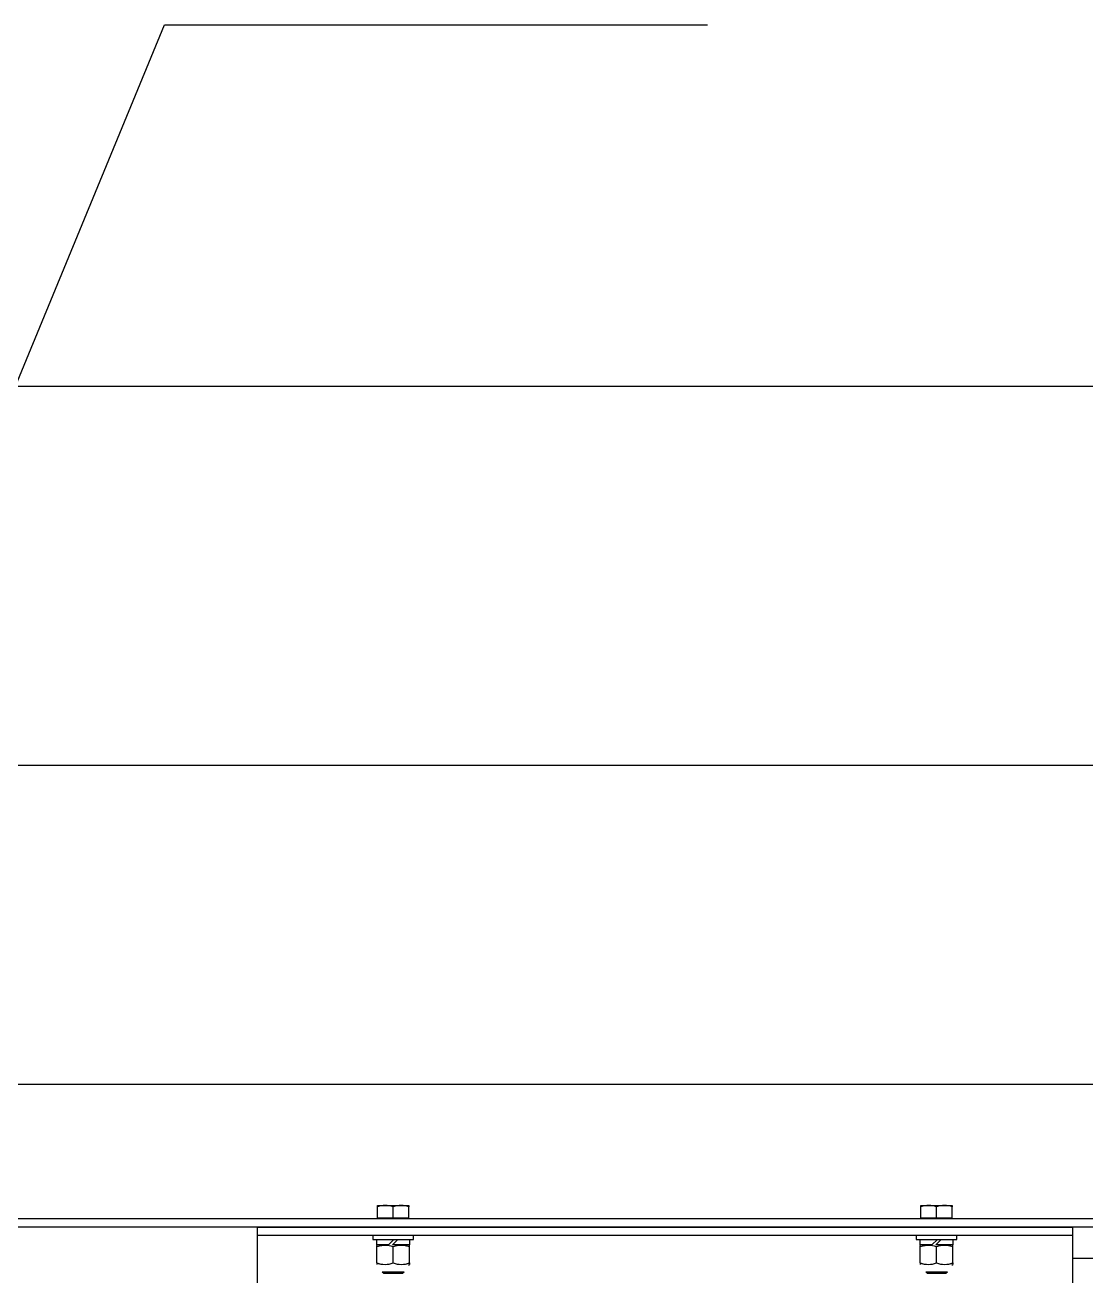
# Model space of a CAD drawing. Extents: x -681219 to -550379, y -242630 to -158199.
# Drawn here: x -626664 to -625652, y -172405 to -171212 of the extents above; entities that cross this region are included whole.
import ezdxf
from ezdxf.lldxf.tags import DXFTag

# ---------------------------------------------------------------- set-up
doc = ezdxf.new("R2010")
doc.units = 0
doc.header["$LTSCALE"] = 1000
doc.layers.get('0').update_dxf_attribs({"linetype": 'CONTINUOUS'})
for name, color, linetype in [('16_GB93', 7, 'CONTINUOUS'), ('16_GB97.1', 7, 'CONTINUOUS'), ('M16_GB6170', 7, 'CONTINUOUS'), ('M16×40_GB5783', 7, 'CONTINUOUS'), ('SPTZ011001322', 7, 'CONTINUOUS'), ('SPTZ011001702', 7, 'CONTINUOUS'), ('SPTZ011001712', 7, 'CONTINUOUS'), ('SPTZ45_020101', 7, 'CONTINUOUS')]:
    doc.layers.add(name, color=color, linetype=linetype)
tags = doc.linetypes.add('CENTER2', pattern=[28.575, 19.05, -3.175, 3.175, -3.175]).pattern_tags.tags
tags[10:11] = [DXFTag(74, 4), DXFTag(75, 0), DXFTag(340, '0'), DXFTag(46, 0.0), DXFTag(50, 0.0), DXFTag(44, 0.0), DXFTag(45, 0.0)]
tags[8:9] = [DXFTag(74, 4), DXFTag(75, 0), DXFTag(340, '0'), DXFTag(46, 0.0), DXFTag(50, 0.0), DXFTag(44, 0.0), DXFTag(45, 0.0)]
tags[6:7] = [DXFTag(74, 4), DXFTag(75, 0), DXFTag(340, '0'), DXFTag(46, 0.0), DXFTag(50, 0.0), DXFTag(44, 0.0), DXFTag(45, 0.0)]
tags[4:5] = [DXFTag(74, 4), DXFTag(75, 0), DXFTag(340, '0'), DXFTag(46, 0.0), DXFTag(50, 0.0), DXFTag(44, 0.0), DXFTag(45, 0.0)]
doc.dimstyles.new('INTE', dxfattribs={"dimscale": 10, "dimtxt": 3.5, "dimasz": 3, "dimexe": 3, "dimexo": 0, "dimgap": 1, "dimtad": 1, "dimdec": 1, "dimdsep": 46, "dimtxsty": 'Standard', "dimcen": 0, "dimclrd": 1, "dimclre": 1, "dimclrt": 3, "dimaunit": 1, "dimadec": 0, "dimazin": 0, "dimtfac": 1, "dimtdec": 1, "dimtmove": 0, "dimatfit": 0, "dimfxl": 0, "dimarcsym": 0})

msp = doc.modelspace()

# ---------------------------------------------------------------- linework, layer by layer
at = {"linetype": 'CENTER2', "ltscale": 20}
msp.add_line((-622790.5785, -171918.2264), (-627583.7736, -171918.2264), dxfattribs=at)
at = {"layer": '16_GB93', "color": 7, "linetype": 'Continuous'}
for p, q in [((-626328.9177, -172370.5304), (-626328.9177, -172375.844)), ((-626317.6419, -172375.844), (-626328.9177, -172375.844)), ((-626317.6419, -172375.844), (-626312.3283, -172370.5304)), ((-626308.571, -172370.5304), (-626313.8846, -172375.844)), ((-626297.2953, -172375.844), (-626313.8846, -172375.844)), ((-626297.2953, -172375.844), (-626297.2953, -172370.5304)), ((-625810.5177, -172370.5304), (-625810.5177, -172375.844)), ((-625799.2419, -172375.844), (-625810.5177, -172375.844)), ((-625799.2419, -172375.844), (-625793.9283, -172370.5304)), ((-625790.171, -172370.5304), (-625795.4846, -172375.844)), ((-625778.8953, -172375.844), (-625795.4846, -172375.844)), ((-625778.8953, -172375.844), (-625778.8953, -172370.5304))]:
    msp.add_line(p, q, dxfattribs=at)
at = {"layer": '16_GB97.1', "color": 7, "linetype": 'Continuous'}
for p, q in [((-626332.5465, -172366.6424), (-626332.5465, -172370.5304)), ((-626293.6665, -172370.5304), (-626293.6665, -172366.6424)), ((-625814.1465, -172366.6424), (-625814.1465, -172370.5304)), ((-625775.2665, -172370.5304), (-625775.2665, -172366.6424)), ((-626332.5465, -172370.5304), (-626293.6665, -172370.5304)), ((-625814.1465, -172370.5304), (-625775.2665, -172370.5304))]:
    msp.add_line(p, q, dxfattribs=at)
at = {"layer": 'M16_GB6170', "color": 7, "linetype": 'Continuous'}
for p, q in [((-626327.6865, -172375.844), (-626328.6585, -172376.4052)), ((-626328.6585, -172377.7944), (-626328.6585, -172376.4052)), ((-626328.6585, -172393.0744), (-626328.6585, -172377.7944)), ((-626313.1065, -172393.0742), (-626313.1065, -172377.7946)), ((-626297.5545, -172377.7944), (-626297.5545, -172376.4052)), ((-626297.5545, -172393.0744), (-626297.5545, -172377.7944)), ((-625809.2865, -172375.844), (-625810.2585, -172376.4052)), ((-625810.2585, -172377.7944), (-625810.2585, -172376.4052)), ((-625810.2585, -172393.0744), (-625810.2585, -172377.7944)), ((-625794.7065, -172393.0742), (-625794.7065, -172377.7946)), ((-625779.1545, -172377.7944), (-625779.1545, -172376.4052)), ((-625779.1545, -172393.0744), (-625779.1545, -172377.7944)), ((-626328.6585, -172393.0744), (-626328.6585, -172394.4636)), ((-626298.5265, -172395.0248), (-626297.5545, -172394.4636)), ((-626297.5545, -172393.0744), (-626297.5545, -172394.4636)), ((-625810.2585, -172393.0744), (-625810.2585, -172394.4636)), ((-625780.1265, -172395.0248), (-625779.1545, -172394.4636)), ((-625779.1545, -172393.0744), (-625779.1545, -172394.4636))]:
    msp.add_line(p, q, dxfattribs=at)
for centre, radius, start, end in [((-626320.8828, -172399.0609), 22.6435, 69.9144081, 110.0839111), ((-626320.8828, -172399.061), 22.6436, 97.8471147, 110.0838509), ((-626305.3302, -172399.061), 22.6436, 69.9161491, 110.0855317), ((-626305.3302, -172399.0609), 22.6435, 69.9160889, 84.2180208), ((-625802.4828, -172399.0609), 22.6435, 69.9144081, 110.0839111), ((-625802.4828, -172399.061), 22.6436, 97.8471147, 110.0838509), ((-625786.9302, -172399.061), 22.6436, 69.9161491, 110.0855317), ((-625786.9302, -172399.0609), 22.6435, 69.9160889, 80.5565378), ((-626320.8828, -172371.8078), 22.6436, 249.9161491, 290.0855317), ((-626320.8828, -172371.8079), 22.6435, 249.9160889, 263.3707283), ((-626305.3302, -172371.8079), 22.6435, 249.9144081, 290.0839111), ((-626305.3302, -172371.8078), 22.6436, 276.6611249, 290.0838509), ((-625802.4828, -172371.8078), 22.6436, 249.9161491, 290.0855317), ((-625802.4828, -172371.8079), 22.6435, 249.9160889, 263.3707283), ((-625786.9302, -172371.8079), 22.6435, 249.9144081, 290.0839111), ((-625786.9302, -172371.8078), 22.6436, 276.6611249, 290.0838509)]:
    msp.add_arc(centre, radius, start, end, dxfattribs=at)
at = {"layer": 'M16×40_GB5783', "color": 7, "linetype": 'Continuous'}
for p, q in [((-626328.1177, -172338.1304), (-626298.0952, -172338.1304)), ((-626328.1177, -172339.4713), (-626328.1177, -172338.1304)), ((-626328.1177, -172350.0536), (-626328.1177, -172339.4713)), ((-626313.1065, -172350.0536), (-626313.1065, -172339.4715)), ((-626298.0952, -172338.1304), (-626298.0952, -172339.4713)), ((-626298.0952, -172350.0536), (-626298.0952, -172339.4713)), ((-625809.7177, -172338.1304), (-625779.6952, -172338.1304)), ((-625809.7177, -172339.4713), (-625809.7177, -172338.1304)), ((-625809.7177, -172350.0536), (-625809.7177, -172339.4713)), ((-625794.7065, -172350.0536), (-625794.7065, -172339.4715)), ((-625779.6952, -172338.1304), (-625779.6952, -172339.4713)), ((-625779.6952, -172350.0536), (-625779.6952, -172339.4713)), ((-626328.1177, -172350.0536), (-626313.1065, -172350.0536)), ((-626327.6865, -172350.0536), (-626327.6865, -172351.0904)), ((-626313.1065, -172350.0536), (-626298.0952, -172350.0536)), ((-626298.5265, -172351.0904), (-626298.5265, -172350.0536)), ((-625809.7177, -172350.0536), (-625794.7065, -172350.0536)), ((-625809.2865, -172350.0536), (-625809.2865, -172351.0904)), ((-625794.7065, -172350.0536), (-625779.6952, -172350.0536)), ((-625780.1265, -172351.0904), (-625780.1265, -172350.0536)), ((-626323.4745, -172401.4789), (-626302.7385, -172401.4789)), ((-626323.4745, -172401.4789), (-626322.023, -172402.9304)), ((-626322.023, -172402.9304), (-626304.19, -172402.9304)), ((-626304.19, -172402.9304), (-626302.7385, -172401.4789)), ((-625805.0745, -172401.4789), (-625784.3385, -172401.4789)), ((-625805.0745, -172401.4789), (-625803.623, -172402.9304)), ((-625803.623, -172402.9304), (-625785.79, -172402.9304)), ((-625785.79, -172402.9304), (-625784.3385, -172401.4789))]:
    msp.add_line(p, q, dxfattribs=at)
for centre, start, end in [((-626320.6124, -172359.9984), 69.9144081, 110.0839111), ((-626305.6006, -172359.9984), 69.9161491, 110.0855317), ((-625802.2124, -172359.9984), 69.9144081, 110.0839111), ((-625787.2006, -172359.9984), 69.9161491, 110.0855317)]:
    msp.add_arc(centre, 21.8562, start, end, dxfattribs=at)
at = {"layer": 'SPTZ011001322', "color": 7, "linetype": 'Continuous'}
for p, q in [((-626442.7065, -172358.8664), (-625665.1065, -172358.8664)), ((-626442.7065, -172358.8664), (-626442.7065, -172366.6424)), ((-626442.7065, -172366.6424), (-626442.7065, -172377.0104)), ((-626442.7065, -172366.6424), (-625665.1065, -172366.6424)), ((-625665.1065, -172358.8664), (-625665.1065, -172366.6424)), ((-625665.1065, -172366.6424), (-625665.1065, -172377.0104)), ((-626442.7065, -172377.0104), (-626442.7065, -172562.3384)), ((-625665.1065, -172377.0104), (-625665.1065, -172490.4559))]:
    msp.add_line(p, q, dxfattribs=at)
at = {"layer": 'SPTZ011001702', "color": 7, "linetype": 'Continuous'}
msp.add_line((-624000.354, -171556.6424), (-627322.5806, -171556.6424), dxfattribs=at)
at = {"layer": 'SPTZ011001712', "color": 7, "linetype": 'Continuous'}
for p, q in [((-625154.3751, -172222.7864), (-627343.4265, -172222.7864)), ((-625268.5299, -172351.0904), (-627343.4265, -172351.0904)), ((-625268.3188, -172358.8664), (-627343.4265, -172358.8664))]:
    msp.add_line(p, q, dxfattribs=at)
at = {"layer": 'SPTZ45_020101', "color": 7, "linetype": 'Continuous'}
msp.add_line((-625639.1865, -172388.6744), (-625665.1065, -172388.6744), dxfattribs=at)

# ---------------------------------------------------------------- leaders
at = {"annotation_type": 0, "has_hookline": 1, "hookline_direction": 0, "text_width": 477.8994}
msp.add_leader([(-626991.0117, -172324.9204), (-626531.1419, -171211.7026), (-626501.1419, -171211.7026)], dimstyle='INTE', dxfattribs=at)

doc.saveas('drawing.dxf')
